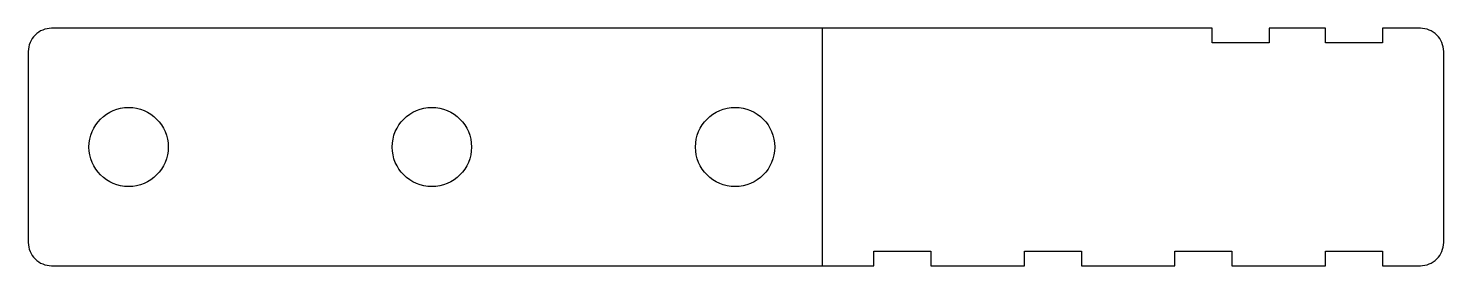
# Model space of a CAD drawing. Extents: x -173 to 130, y -26 to 26.
import ezdxf

# ---------------------------------------------------------------- set-up
doc = ezdxf.new("R2010")
doc.units = 0

msp = doc.modelspace()

# ---------------------------------------------------------------- linework, layer by layer
at = {"layer": '1'}
msp.add_lwpolyline([(130.37, 20.5, 0.414214), (125.37, 25.5), (117.24, 25.5), (117.24, 22.4), (105.04, 22.4), (105.04, 25.5), (92.96, 25.5), (92.96, 22.4), (80.76, 22.4), (80.76, 25.5), (-168, 25.5, 0.414214), (-173, 20.5), (-173, -20.5, 0.414214), (-168, -25.5), (8.26, -25.5), (8.26, -22.4), (20.46, -22.4), (20.46, -25.5), (40.52, -25.5), (40.52, -22.4), (52.72, -22.4), (52.72, -25.5), (72.78, -25.5), (72.78, -22.4), (84.98, -22.4), (84.98, -25.5), (105.04, -25.5), (105.04, -22.4), (117.24, -22.4), (117.24, -25.5), (125.37, -25.5, 0.414214), (130.37, -20.5)], format="xyb", close=True, dxfattribs=at)
for centre in [(-151.5, 0), (-86.5, 0), (-21.5, 0)]:
    msp.add_circle(centre, 8.5, dxfattribs=at)
at = {"layer": '2'}
msp.add_line((-2.81, 25.5), (-2.81, -25.5), dxfattribs=at)

doc.saveas('drawing.dxf')
